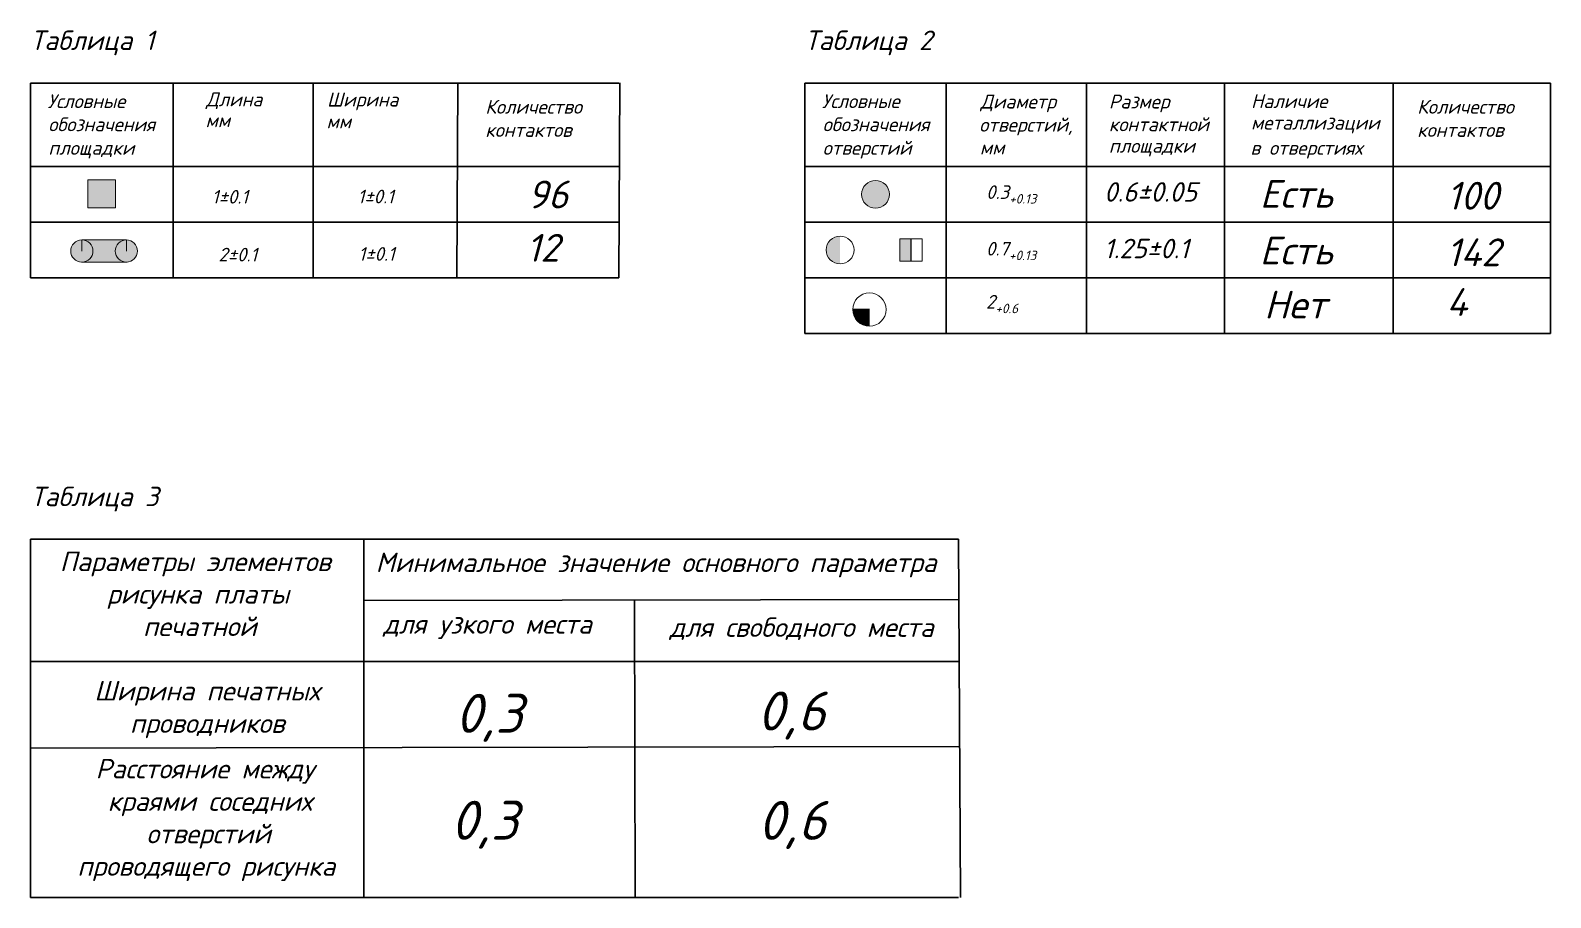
# Model space of a CAD drawing. Header units: millimetres. Extents: x 40 to 3761, y -469 to 920.
# Drawn here: x 253.8 to 527, y -125.2 to 30.7 of the extents above; entities that cross this region are included whole.
import ezdxf

# ---------------------------------------------------------------- set-up
doc = ezdxf.new("R2010")
doc.units = ezdxf.units.MM
doc.layers.add('PDF _Текст', color=7, linetype='Continuous')
doc.layers.add('Толстые', color=7, linetype='Continuous', lineweight=30)
doc.layers.add('тонкая', color=7, linetype='Continuous', lineweight=20)
doc.styles.add('PDF ISOCPEUR Italic', font='isocpeui.ttf')

msp = doc.modelspace()

# ---------------------------------------------------------------- hatches: boundary and pattern name
h = msp.add_hatch(color=256)
h.dxf.hatch_style = 1
h.paths.add_polyline_path([(404.67, -19.317), (401.57, -19.317, 0.4142136), (404.67, -22.417)])
at = {"layer": 'PDF _Текст'}
h = msp.add_hatch(color=256, dxfattribs=at)
h.dxf.hatch_style = 1
h.paths.add_polyline_path([(269.063, -8.954, -0.4142136), (271.063, -6.954), (270.063, -6.954), (263.063, -6.954, -0.4142136), (265.063, -8.954, -0.4063435), (263.117, -10.953), (271.009, -10.953, -0.4063435)])
h.paths.add_polyline_path([(269.063, -8.954, 0.4063435), (271.009, -10.953), (271.117, -10.953, 0.4063435), (273.063, -8.954, 1)])
h.paths.add_polyline_path([(265.063, -8.954, 1), (261.063, -8.954, 0.4063435), (263.009, -10.953), (263.117, -10.953, 0.4063435)])
h.paths.add_polyline_path([(269.106, 3.823), (265.106, 3.823), (264.106, 3.823), (264.106, -1.177), (269.106, -1.177)])
h = msp.add_hatch(color=256, dxfattribs=at)
h.dxf.hatch_style = 1
h.paths.add_polyline_path([(412.126, -10.765), (412.126, -6.765), (410.063, -6.765), (410.063, -10.765)])
at = {"layer": 'тонкая'}
h = msp.add_hatch(color=256, dxfattribs=at)
h.dxf.hatch_style = 1
h.paths.add_polyline_path([(405.706, 3.739, 0.3082772), (403.38, 2.154), (405.706, 1.239)])
h.paths.add_polyline_path([(405.706, 3.739), (405.706, 1.239), (408.206, 1.239, 0.4142136)])
h.paths.add_polyline_path([(403.38, 2.154, 0.0939409), (403.206, 1.239), (405.706, 1.239)])
h.paths.add_polyline_path([(405.706, 1.239), (403.206, 1.239, 0.4142136), (405.706, -1.261)])
h.paths.add_polyline_path([(408.033, 0.324), (405.706, 1.239), (405.706, -1.261, 0.3082772)])
h.paths.add_polyline_path([(408.206, 1.239), (405.706, 1.239), (408.033, 0.324, 0.0939409)])
h.paths.add_polyline_path([(399.349, -6.265, 0.2299028), (397.385, -7.219), (399.349, -8.765)])
h.paths.add_polyline_path([(397.385, -7.219, 0.1682852), (396.849, -8.765, 0.4142136), (399.349, -11.265), (399.349, -8.765)])
h.paths.add_polyline_path([(412.063, -6.765), (410.063, -6.765), (410.063, -10.34), (412.063, -8.765)])

# ---------------------------------------------------------------- linework, layer by layer
at = {"layer": 'PDF _Текст'}
msp.add_line((412.126, -10.765), (412.126, -6.765), dxfattribs=at)
at = {"layer": 'Толстые', "color": 0}
for p, q in [((253.813, -3.761), (253.813, 21.23)), ((253.813, 21.23), (359.554, 21.23)), ((279.454, 21.23), (279.454, -13.77)), ((304.648, 21.23), (304.648, -13.77)), ((330.638, 21.25), (330.447, -13.77)), ((359.745, 21.25), (359.554, -13.77)), ((392.992, -3.831), (392.992, 21.23)), ((392.992, 21.23), (527.042, 21.23)), ((418.42, 21.23), (418.42, -13.77)), ((443.623, 21.23), (443.623, -13.77)), ((468.403, 21.23), (468.403, -13.77)), ((498.733, 21.23), (498.733, -13.77)), ((527.042, 21.23), (527.042, -4.175)), ((418.42, 11.222), (418.42, -23.778)), ((443.623, 11.222), (443.623, -23.778)), ((468.403, 11.222), (468.403, -23.778)), ((498.733, 11.222), (498.733, -23.778)), ((359.554, 6.239), (253.813, 6.239)), ((527.042, 6.239), (392.992, 6.239)), ((418.42, 1.213), (418.42, -23.778)), ((443.623, 1.213), (443.623, -23.778)), ((468.403, 1.213), (468.403, -23.778)), ((498.733, 1.213), (498.733, -23.778)), ((253.813, -3.761), (253.813, -13.77)), ((279.454, -3.761), (253.813, -3.761)), ((279.241, -3.761), (359.554, -3.761)), ((392.992, -3.761), (392.992, -13.77)), ((418.42, -3.761), (392.992, -3.761)), ((418.42, -3.761), (527.042, -3.761)), ((527.042, -3.761), (527.042, -13.77)), ((279.241, -13.77), (253.813, -13.77)), ((279.241, -13.77), (359.554, -13.77)), ((418.42, -13.77), (392.992, -13.77)), ((392.992, -13.77), (392.992, -23.778)), ((418.42, -13.77), (527.042, -13.77)), ((527.042, -13.77), (527.042, -23.778)), ((418.42, -23.778), (392.992, -23.778)), ((418.42, -23.778), (527.042, -23.778)), ((253.813, -60.77), (420.625, -60.77)), ((253.813, -60.77), (253.813, -125.183)), ((313.713, -60.77), (313.713, -125.183)), ((420.625, -60.77), (420.961, -125.183)), ((313.713, -71.77), (420.682, -71.604)), ((362.402, -71.694), (362.485, -125.183)), ((253.813, -82.77), (420.74, -82.77)), ((253.813, -98.307), (420.819, -97.997)), ((253.813, -125.183), (420.625, -125.183))]:
    msp.add_line(p, q, dxfattribs=at)
at = {"layer": 'тонкая'}
for p, q in [((264.106, 3.823), (265.106, 3.823)), ((264.106, -1.177), (264.106, 3.823)), ((265.106, 3.823), (269.106, 3.823)), ((269.106, 3.823), (269.106, -1.177)), ((269.106, -1.177), (264.106, -1.177)), ((263.063, -8.954), (263.063, -6.954)), ((263.063, -6.954), (270.063, -6.954)), ((270.063, -6.954), (271.063, -6.954)), ((271.063, -6.954), (271.063, -8.954)), ((414.063, -6.765), (410.063, -6.765)), ((410.063, -6.765), (410.063, -10.765)), ((414.063, -10.765), (414.063, -6.765)), ((410.063, -10.765), (414.063, -10.765)), ((263.009, -10.953), (271.009, -10.953)), ((271.009, -10.953), (271.217, -10.953))]:
    msp.add_line(p, q, dxfattribs=at)
for centre, radius in [((405.706, 1.239), 2.5), ((263.063, -8.954), 2), ((271.063, -8.954), 2), ((399.349, -8.765), 2.5), ((404.606, -19.469), 3)]:
    msp.add_circle(centre, radius, dxfattribs=at)

# ---------------------------------------------------------------- texts
at = {"layer": 'PDF _Текст', "color": 0, "attachment_point": 7, "style": 'PDF ISOCPEUR Italic'}
for s, insert, char_height in [('Таблица 1', (253.813, 26.23), 3.5001), ('Таблица 2', (392.992, 26.23), 3.5001), ('Условные', (256.905, 16.736), 2.5001), ('Длина', (285.38, 16.541), 2.5001), ('Ширина', (307.124, 16.342), 2.5001), ('Условные', (396.084, 16.736), 2.5001), ('Диаметр', (424.559, 15.986), 2.5001), ('Размер', (447.65, 15.986), 2.5001), ('Наличие', (473.199, 16.736), 2.5001), ('Количество', (335.567, 15.725), 2.5001), ('Количество', (503.062, 15.725), 2.5001), ('обозначения', (257.04, 12.573), 2.50005), ('мм', (285.289, 13.301), 2.5001), ('мм', (307.034, 13.102), 2.5001), ('обозначения', (396.219, 12.573), 2.50005), ('отверстий,', (424.363, 11.823), 2.5001), ('контактной', (447.65, 12.573), 2.5001), ('металлизации', (473.199, 12.198), 2.50005), ('контактов', (335.567, 11.563), 2.5001), ('контактов', (503.062, 11.563), 2.5001), ('площадки', (257.04, 7.661), 2.5001), ('отверстий', (396.219, 7.661), 2.5001), ('мм', (424.468, 8.411), 2.5001), ('площадки', (447.65, 8.036), 2.5001), ('в отверстиях', (473.093, 7.661), 2.50005), ('96', (343.158, -1.284), 5.0001), ('\\A1;0.3{\\H0.7x;\\S^ +0.13;}', (425.6, -0.428), 2.45005), ('0.6±0.05', (446.775, -0.081), 3.5001), ('Есть', (474.768, -1.182), 5.0001), ('100', (508.356, -1.513), 5.0001), ('\\A1;1%%P0.1', (286.42, -0.428), 2.45005), ('\\A1;1%%P0.1', (312.614, -0.384), 2.45005), ('12', (342.959, -10.877), 5.0001), ('\\A1;0.7{\\H0.7x;\\S^ +0.13;}', (425.573, -10.601), 2.45005), ('1.25±0.1', (446.748, -10.255), 3.5001), ('Есть', (474.741, -11.356), 5.0001), ('\\A1;2%%P0.1', (287.616, -10.823), 2.45005), ('\\A1;1%%P0.1', (312.778, -10.697), 2.45005), ('Нет', (475.554, -21.082), 5.0001), ('4', (508.329, -20.623), 5), ('Таблица 3', (253.864, -55.77), 3.5001), ('Минимальное значение основного параметра', (315.872, -67.621), 3.50007), ('для узкого места', (317.218, -78.704), 3.50007), ('для свободного места', (368.691, -78.877), 3.50007)]:
    msp.add_mtext(s, dxfattribs=dict(at, insert=insert, char_height=char_height))
for s, insert, char_height, width in [('142', (508.329, -11.687), 5.0001, 10.16486), ('\\A1;2{\\H0.7x;\\S^ +0.6;}', (425.573, -20.137), 2.45005, 6.59082), ('\\pi1.75463;Параметры элементов \\P\\pi10.23301;рисунка платы \\P\\pi16.71344;печатной', (257.338, -78.172), 3.50007, 54.6394), ('\\pi6.33309;Ширина печатных \\P\\pi12.75253;проводников', (258.952, -96.529), 3.50007, 53.08399), ('0,3', (330.186, -97.184), 7, 22.2309), ('0,6', (384.466, -96.774), 7, 22.2309), ('\\pi5.60921;Расстояние между \\P\\pi7.78084;краями соседних \\P\\pi14.74916;отверстий \\P\\pi2.32922;проводящего рисунка', (259.918, -122.218), 3.50007, 53.08399), ('0,3', (329.377, -116.409), 7, 22.2309), ('0,6', (384.599, -116.435), 7, 22.2309)]:
    msp.add_mtext(s, dxfattribs=dict(at, insert=insert, char_height=char_height, width=width))

doc.saveas('drawing.dxf')
